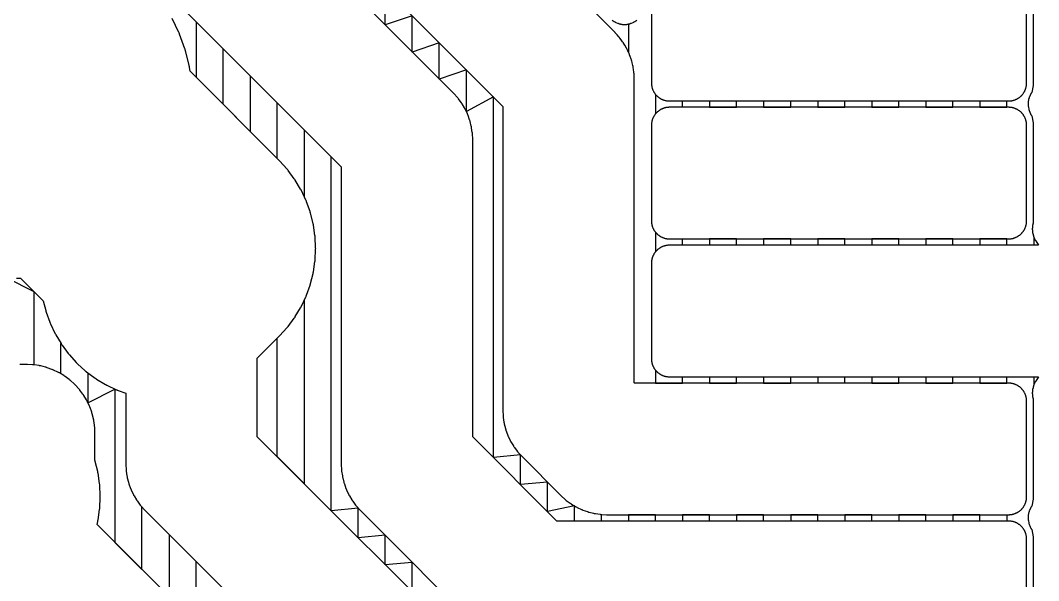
# Model space of a CAD drawing. Header units: metres. Extents: x 141.4 to 191.3, y -114.8 to -61.9.
# Drawn here: x 167.848 to 172.652, y -79.544 to -76.903 of the extents above; entities that cross this region are included whole.
import ezdxf

# ---------------------------------------------------------------- set-up
doc = ezdxf.new("R2010")
doc.units = ezdxf.units.M

msp = doc.modelspace()

# ---------------------------------------------------------------- linework, layer by layer
for points in [[(167.7243, -74.909), (170.1239, -77.3086), (170.1239, -78.74), (170.1239, -78.7421), (170.124, -78.7442), (170.1251, -78.7662), (170.1252, -78.7683), (170.1254, -78.7704), (170.1256, -78.7725), (170.1259, -78.7745), (170.1291, -78.7964), (170.1295, -78.7984), (170.1298, -78.8005), (170.1303, -78.8025), (170.1308, -78.8046), (170.1361, -78.826), (170.1367, -78.828), (170.1372, -78.83), (170.1379, -78.832), (170.1385, -78.834), (170.146, -78.8548), (170.1467, -78.8567), (170.1475, -78.8587), (170.1483, -78.8606), (170.1492, -78.8625), (170.1586, -78.8825), (170.1595, -78.8843), (170.1605, -78.8862), (170.1615, -78.888), (170.1626, -78.8898), (170.1739, -78.9088), (170.175, -78.9105), (170.1762, -78.9123), (170.1773, -78.914), (170.1786, -78.9157), (170.1917, -78.9334), (170.193, -78.9351), (170.1943, -78.9367), (170.1956, -78.9383), (170.197, -78.9399), (170.2118, -78.9563), (170.2133, -78.9578), (170.2147, -78.9593), (170.3977, -79.1423), (170.3992, -79.1437), (170.4007, -79.1452), (170.4171, -79.16), (170.4187, -79.1614), (170.4203, -79.1627), (170.4219, -79.164), (170.4236, -79.1653), (170.4413, -79.1784), (170.443, -79.1797), (170.4447, -79.1808), (170.4465, -79.182), (170.4482, -79.1831), (170.4672, -79.1944), (170.469, -79.1955), (170.4708, -79.1965), (170.4727, -79.1975), (170.4745, -79.1984), (170.4945, -79.2078), (170.4964, -79.2087), (170.4983, -79.2095), (170.5003, -79.2103), (170.5022, -79.211), (170.523, -79.2185), (170.523, -79.2184), (170.5248, -79.2191), (170.5269, -79.2197), (170.5289, -79.2203), (170.531, -79.2209), (170.5524, -79.2262), (170.5545, -79.2267), (170.5565, -79.2272), (170.5586, -79.2275), (170.5606, -79.2279), (170.5825, -79.2311), (170.5845, -79.2314), (170.5866, -79.2316), (170.5887, -79.2318), (170.5908, -79.2319), (170.6128, -79.233), (170.6149, -79.2331), (170.617, -79.2331), (171.71, -79.2331), (171.7121, -79.2331), (171.7142, -79.233), (171.7144, -79.233), (172.51, -79.233), (172.5121, -79.233), (172.5142, -79.2329), (172.5163, -79.2328), (172.5183, -79.2326), (172.5204, -79.2324), (172.5225, -79.2321), (172.5245, -79.2317), (172.5266, -79.2314), (172.5286, -79.2309), (172.5307, -79.2305), (172.5327, -79.2299), (172.5347, -79.2293), (172.5367, -79.2287), (172.5386, -79.228), (172.5406, -79.2273), (172.5425, -79.2265), (172.5444, -79.2257), (172.5463, -79.2248), (172.5482, -79.2239), (172.5501, -79.223), (172.5519, -79.222), (172.5537, -79.2209), (172.5555, -79.2198), (172.5572, -79.2187), (172.5589, -79.2175), (172.5606, -79.2163), (172.5623, -79.215), (172.5639, -79.2137), (172.5655, -79.2124), (172.5671, -79.211), (172.5686, -79.2096), (172.5701, -79.2081), (172.5716, -79.2066), (172.573, -79.2051), (172.5744, -79.2035), (172.5757, -79.2019), (172.577, -79.2003), (172.5783, -79.1986), (172.5795, -79.1969), (172.5807, -79.1952), (172.5818, -79.1935), (172.5829, -79.1917), (172.584, -79.1899), (172.585, -79.1881), (172.5859, -79.1862), (172.5868, -79.1843), (172.5877, -79.1824), (172.5885, -79.1805), (172.5893, -79.1786), (172.59, -79.1766), (172.5907, -79.1747), (172.5913, -79.1727), (172.5919, -79.1707), (172.5925, -79.1687), (172.5929, -79.1666), (172.5934, -79.1646), (172.5937, -79.1625), (172.5941, -79.1605), (172.5944, -79.1584), (172.5946, -79.1563), (172.5948, -79.1543), (172.5949, -79.1522), (172.595, -79.1501), (172.595, -79.148), (172.595, -78.698), (172.595, -78.6959), (172.5949, -78.6938), (172.5948, -78.6917), (172.5946, -78.6897), (172.5944, -78.6876), (172.5941, -78.6855), (172.5937, -78.6835), (172.5934, -78.6814), (172.5929, -78.6794), (172.5925, -78.6773), (172.5919, -78.6753), (172.5913, -78.6733), (172.5907, -78.6713), (172.59, -78.6694), (172.5893, -78.6674), (172.5885, -78.6655), (172.5877, -78.6636), (172.5868, -78.6617), (172.5859, -78.6598), (172.585, -78.6579), (172.584, -78.6561), (172.5829, -78.6543), (172.5818, -78.6525), (172.5807, -78.6508), (172.5795, -78.6491), (172.5783, -78.6474), (172.577, -78.6457), (172.5757, -78.6441), (172.5744, -78.6425), (172.573, -78.6409), (172.5716, -78.6394), (172.5701, -78.6379), (172.5686, -78.6364), (172.5671, -78.635), (172.5655, -78.6336), (172.5639, -78.6323), (172.5623, -78.631), (172.5606, -78.6297), (172.5589, -78.6285), (172.5572, -78.6273), (172.5555, -78.6262), (172.5537, -78.6251), (172.5519, -78.624), (172.5501, -78.623), (172.5482, -78.6221), (172.5463, -78.6212), (172.5444, -78.6203), (172.5425, -78.6195), (172.5406, -78.6187), (172.5386, -78.618), (172.5367, -78.6173), (172.5347, -78.6167), (172.5327, -78.6161), (172.5307, -78.6155), (172.5286, -78.6151), (172.5266, -78.6146), (172.5245, -78.6143), (172.5225, -78.6139), (172.5204, -78.6136), (172.5183, -78.6134), (172.5163, -78.6132), (172.5142, -78.6131), (172.5121, -78.613), (172.51, -78.613), (171.7144, -78.613), (171.7142, -78.613), (171.7121, -78.6129), (171.71, -78.6129), (170.7455, -78.6129), (170.7441, -78.6115), (170.7441, -77.1801), (170.7441, -77.1798), (170.7441, -77.1779), (170.744, -77.176), (170.7435, -77.1663), (170.7429, -77.1539), (170.7428, -77.1521), (170.7427, -77.1503), (170.7425, -77.1484), (170.7421, -77.1456), (170.7408, -77.1369), (170.7389, -77.1237), (170.7385, -77.1217), (170.7382, -77.1197), (170.7377, -77.1176), (170.7372, -77.1156), (170.7343, -77.1039), (170.7319, -77.0941), (170.7315, -77.0926), (170.731, -77.091), (170.7303, -77.0886), (170.7295, -77.0862), (170.7247, -77.0727), (170.722, -77.0654), (170.7211, -77.063), (170.7204, -77.0612), (170.7196, -77.0594), (170.7188, -77.0576), (170.7133, -77.046), (170.7094, -77.0377), (170.7085, -77.0359), (170.7076, -77.0342), (170.7066, -77.0322), (170.7054, -77.0303), (170.6995, -77.0205), (170.6941, -77.0114), (170.6929, -77.0095), (170.6918, -77.0077), (170.6906, -77.0061), (170.6894, -77.0044), (170.6824, -76.995), (170.6763, -76.9867), (170.6751, -76.9852), (170.6739, -76.9837), (170.6725, -76.9819), (170.671, -76.9802), (170.6634, -76.9718), (170.6562, -76.9639), (170.6548, -76.9624), (170.6535, -76.961), (170.6533, -76.9609), (168.1906, -74.4982)], [(172.595, -79.798), (172.595, -79.348), (172.595, -79.3459), (172.5949, -79.3438), (172.5948, -79.3417), (172.5946, -79.3397), (172.5944, -79.3376), (172.5941, -79.3355), (172.5937, -79.3335), (172.5934, -79.3314), (172.5929, -79.3294), (172.5925, -79.3273), (172.5919, -79.3253), (172.5913, -79.3233), (172.5907, -79.3213), (172.59, -79.3194), (172.5893, -79.3174), (172.5885, -79.3155), (172.5877, -79.3136), (172.5868, -79.3117), (172.5859, -79.3098), (172.585, -79.3079), (172.584, -79.3061), (172.5829, -79.3043), (172.5818, -79.3025), (172.5807, -79.3008), (172.5795, -79.2991), (172.5783, -79.2974), (172.577, -79.2957), (172.5757, -79.2941), (172.5744, -79.2925), (172.573, -79.2909), (172.5716, -79.2894), (172.5701, -79.2879), (172.5686, -79.2864), (172.5671, -79.285), (172.5655, -79.2836), (172.5639, -79.2823), (172.5623, -79.281), (172.5606, -79.2797), (172.5589, -79.2785), (172.5572, -79.2773), (172.5555, -79.2762), (172.5537, -79.2751), (172.5519, -79.274), (172.5501, -79.273), (172.5482, -79.2721), (172.5463, -79.2712), (172.5444, -79.2703), (172.5425, -79.2695), (172.5406, -79.2687), (172.5386, -79.268), (172.5367, -79.2673), (172.5347, -79.2667), (172.5327, -79.2661), (172.5307, -79.2655), (172.5286, -79.2651), (172.5266, -79.2646), (172.5245, -79.2643), (172.5225, -79.2639), (172.5204, -79.2636), (172.5183, -79.2634), (172.5163, -79.2632), (172.5142, -79.2631), (172.5121, -79.263), (172.51, -79.263), (171.7144, -79.263), (171.7142, -79.263), (171.7121, -79.2629), (171.71, -79.2629), (170.3795, -79.2629), (169.9821, -78.8655), (169.9821, -77.4658), (169.9821, -77.4637), (169.982, -77.4616), (169.9809, -77.4395), (169.9808, -77.4375), (169.9806, -77.4354), (169.9804, -77.4333), (169.9801, -77.4312), (169.9769, -77.4094), (169.9765, -77.4073), (169.9762, -77.4053), (169.9757, -77.4032), (169.9752, -77.4012), (169.9699, -77.3798), (169.9693, -77.3778), (169.9688, -77.3758), (169.9681, -77.3738), (169.9675, -77.3718), (169.96, -77.351), (169.9593, -77.349), (169.9585, -77.3471), (169.9577, -77.3452), (169.9568, -77.3433), (169.9474, -77.3233), (169.9465, -77.3214), (169.9455, -77.3196), (169.9445, -77.3178), (169.9434, -77.316), (169.9321, -77.297), (169.931, -77.2952), (169.9298, -77.2935), (169.9287, -77.2918), (169.9274, -77.2901), (169.9143, -77.2723), (169.913, -77.2707), (169.9117, -77.269), (169.9104, -77.2674), (169.909, -77.2659), (169.8942, -77.2495), (169.8927, -77.248), (169.8913, -77.2465), (168.0299, -75.3851)], [(167.7881, -76.0204), (169.3619, -77.5942), (169.3619, -78.994), (169.3619, -78.9961), (169.362, -78.9982), (169.3631, -79.0202), (169.3632, -79.0223), (169.3634, -79.0244), (169.3636, -79.0265), (169.3639, -79.0285), (169.3671, -79.0504), (169.3675, -79.0524), (169.3678, -79.0545), (169.3683, -79.0565), (169.3688, -79.0586), (169.3741, -79.08), (169.3747, -79.082), (169.3752, -79.084), (169.3759, -79.086), (169.3765, -79.088), (169.384, -79.1088), (169.3847, -79.1107), (169.3855, -79.1127), (169.3863, -79.1146), (169.3872, -79.1165), (169.3966, -79.1365), (169.3975, -79.1383), (169.3985, -79.1402), (169.3995, -79.142), (169.4006, -79.1438), (169.4119, -79.1628), (169.413, -79.1645), (169.4142, -79.1663), (169.4153, -79.168), (169.4166, -79.1697), (169.4297, -79.1874), (169.431, -79.1891), (169.4323, -79.1907), (169.4336, -79.1923), (169.435, -79.1939), (169.4498, -79.2103), (169.4513, -79.2118), (169.4527, -79.2133), (170.0317, -79.7923)], [(170.462, -79.2629), (170.462, -79.1914), (170.3345, -79.218), (170.3345, -79.0791), (170.207, -79.0905), (170.207, -78.951), (170.0795, -78.963), (170.0795, -77.2642), (169.952, -77.3332), (169.952, -77.1367), (169.8245, -77.1798), (169.8245, -77.0092), (169.697, -77.0523), (169.697, -76.8817), (169.5695, -76.9248), (169.5695, -76.7542)], [(172.6255, -76.7366), (172.6255, -77.2094), (172.6188, -77.2431), (172.6179, -77.2444), (172.6168, -77.2461), (172.6157, -77.2479), (172.6146, -77.2497), (172.6136, -77.2516), (172.6127, -77.2534), (172.6117, -77.2553), (172.6109, -77.2572), (172.6101, -77.2591), (172.6083, -77.2632), (172.6076, -77.2652), (172.6068, -77.2671), (172.6062, -77.2691), (172.6055, -77.2711), (172.6049, -77.2731), (172.6044, -77.2751), (172.6039, -77.2771), (172.6035, -77.2792), (172.6031, -77.2812), (172.6028, -77.2833), (172.6025, -77.2854), (172.6023, -77.2874), (172.6021, -77.2895), (172.602, -77.2916), (172.6019, -77.2937), (172.6019, -77.2958), (172.6019, -77.2978), (172.602, -77.2999), (172.6021, -77.302), (172.6023, -77.3041), (172.6025, -77.3062), (172.6028, -77.3082), (172.6031, -77.3103), (172.6035, -77.3123), (172.6052, -77.321), (172.6057, -77.323), (172.6061, -77.325), (172.6067, -77.3271), (172.6072, -77.3291), (172.6079, -77.331), (172.6086, -77.333), (172.6093, -77.335), (172.6101, -77.3369), (172.6109, -77.3388), (172.6117, -77.3407), (172.6127, -77.3426), (172.6136, -77.3445), (172.6146, -77.3463), (172.6157, -77.3481), (172.6168, -77.3499), (172.6179, -77.3516), (172.6188, -77.3529), (172.6255, -77.3866), (172.6255, -77.8594), (172.6234, -77.8699), (172.623, -77.8719), (172.6227, -77.874), (172.6224, -77.876), (172.6222, -77.8781), (172.622, -77.8802), (172.6219, -77.8823), (172.6218, -77.8844), (172.6218, -77.8865), (172.6218, -77.8885), (172.6219, -77.8906), (172.622, -77.8927), (172.6222, -77.8948), (172.6224, -77.8969), (172.6227, -77.8989), (172.623, -77.901), (172.6234, -77.903), (172.6251, -77.9117), (172.6256, -77.9137), (172.626, -77.9157), (172.6266, -77.9178), (172.6272, -77.9198), (172.6278, -77.9217), (172.6285, -77.9237), (172.6292, -77.9257), (172.63, -77.9276), (172.6308, -77.9295), (172.6317, -77.9314), (172.6326, -77.9333), (172.6335, -77.9352), (172.6345, -77.937), (172.6356, -77.9388), (172.6367, -77.9406), (172.6378, -77.9423), (172.6516, -77.9629), (171.71, -77.9629), (171.7079, -77.9629), (171.7058, -77.963), (171.7056, -77.963), (170.91, -77.963), (170.9079, -77.963), (170.9058, -77.9631), (170.9037, -77.9632), (170.9017, -77.9634), (170.8996, -77.9636), (170.8975, -77.9639), (170.8955, -77.9643), (170.8934, -77.9646), (170.8914, -77.9651), (170.8893, -77.9655), (170.8873, -77.9661), (170.8853, -77.9667), (170.8833, -77.9673), (170.8814, -77.968), (170.8794, -77.9687), (170.8775, -77.9695), (170.8756, -77.9703), (170.8737, -77.9712), (170.8718, -77.9721), (170.8699, -77.973), (170.8681, -77.974), (170.8663, -77.9751), (170.8645, -77.9762), (170.8628, -77.9773), (170.8611, -77.9785), (170.8594, -77.9797), (170.8577, -77.981), (170.8561, -77.9823), (170.8545, -77.9836), (170.8529, -77.985), (170.8514, -77.9864), (170.8499, -77.9879), (170.8484, -77.9894), (170.847, -77.9909), (170.8456, -77.9925), (170.8443, -77.9941), (170.843, -77.9957), (170.8417, -77.9974), (170.8405, -77.9991), (170.8393, -78.0008), (170.8382, -78.0025), (170.8371, -78.0043), (170.836, -78.0061), (170.835, -78.0079), (170.8341, -78.0098), (170.8332, -78.0117), (170.8323, -78.0136), (170.8315, -78.0155), (170.8307, -78.0174), (170.83, -78.0194), (170.8293, -78.0213), (170.8287, -78.0233), (170.8281, -78.0253), (170.8275, -78.0273), (170.8271, -78.0294), (170.8266, -78.0314), (170.8263, -78.0335), (170.8259, -78.0355), (170.8256, -78.0376), (170.8254, -78.0397), (170.8252, -78.0417), (170.8251, -78.0438), (170.825, -78.0459), (170.825, -78.048), (170.825, -78.498), (170.825, -78.5001), (170.8251, -78.5022), (170.8252, -78.5043), (170.8254, -78.5063), (170.8256, -78.5084), (170.8259, -78.5105), (170.8263, -78.5125), (170.8266, -78.5146), (170.8271, -78.5166), (170.8275, -78.5187), (170.8281, -78.5207), (170.8287, -78.5227), (170.8293, -78.5247), (170.83, -78.5266), (170.8307, -78.5286), (170.8315, -78.5305), (170.8323, -78.5324), (170.8332, -78.5343), (170.8341, -78.5362), (170.835, -78.5381), (170.836, -78.5399), (170.8371, -78.5417), (170.8382, -78.5435), (170.8393, -78.5452), (170.8405, -78.5469), (170.8417, -78.5486), (170.843, -78.5503), (170.8443, -78.5519), (170.8456, -78.5535), (170.847, -78.5551), (170.8484, -78.5566), (170.8499, -78.5581), (170.8514, -78.5596), (170.8529, -78.561), (170.8545, -78.5624), (170.8561, -78.5637), (170.8577, -78.565), (170.8594, -78.5663), (170.8611, -78.5675), (170.8628, -78.5687), (170.8645, -78.5698), (170.8663, -78.5709), (170.8681, -78.572), (170.8699, -78.573), (170.8718, -78.5739), (170.8737, -78.5748), (170.8756, -78.5757), (170.8775, -78.5765), (170.8794, -78.5773), (170.8814, -78.578), (170.8833, -78.5787), (170.8853, -78.5793), (170.8873, -78.5799), (170.8893, -78.5805), (170.8914, -78.5809), (170.8934, -78.5814), (170.8955, -78.5817), (170.8975, -78.5821), (170.8996, -78.5824), (170.9017, -78.5826), (170.9037, -78.5828), (170.9058, -78.5829), (170.9079, -78.583), (170.91, -78.583), (171.7056, -78.583), (171.7058, -78.583), (171.7079, -78.5831), (171.71, -78.5831), (172.6516, -78.5831), (172.6378, -78.6037), (172.6367, -78.6054), (172.6356, -78.6072), (172.6345, -78.609), (172.6335, -78.6108), (172.6326, -78.6127), (172.6317, -78.6146), (172.6308, -78.6165), (172.63, -78.6184), (172.6292, -78.6203), (172.6285, -78.6223), (172.6278, -78.6243), (172.6272, -78.6262), (172.6266, -78.6282), (172.626, -78.6303), (172.6256, -78.6323), (172.6251, -78.6343), (172.6234, -78.643), (172.623, -78.645), (172.6227, -78.6471), (172.6224, -78.6491), (172.6222, -78.6512), (172.622, -78.6533), (172.6219, -78.6554), (172.6218, -78.6575), (172.6218, -78.6595), (172.6218, -78.6616), (172.6219, -78.6637), (172.622, -78.6658), (172.6222, -78.6679), (172.6224, -78.67), (172.6227, -78.672), (172.623, -78.6741), (172.6234, -78.6761), (172.6255, -78.6866), (172.6255, -79.1594), (172.6188, -79.1931), (172.6179, -79.1944), (172.6168, -79.1961), (172.6157, -79.1979), (172.6146, -79.1997), (172.6136, -79.2016), (172.6127, -79.2034), (172.6117, -79.2053), (172.6109, -79.2072), (172.6101, -79.2091), (172.6083, -79.2132), (172.6076, -79.2152), (172.6068, -79.2171), (172.6062, -79.2191), (172.6055, -79.2211), (172.6049, -79.2231), (172.6044, -79.2251), (172.6039, -79.2271), (172.6035, -79.2292), (172.6031, -79.2312), (172.6028, -79.2333), (172.6025, -79.2354), (172.6023, -79.2374), (172.6021, -79.2395), (172.602, -79.2416), (172.6019, -79.2437), (172.6019, -79.2458), (172.6019, -79.2478), (172.602, -79.2499), (172.6021, -79.252), (172.6023, -79.2541), (172.6025, -79.2562), (172.6028, -79.2582), (172.6031, -79.2603), (172.6035, -79.2623), (172.6052, -79.271), (172.6057, -79.273), (172.6061, -79.275), (172.6067, -79.2771), (172.6072, -79.2791), (172.6079, -79.281), (172.6086, -79.283), (172.6093, -79.285), (172.6101, -79.2869), (172.6109, -79.2888), (172.6117, -79.2907), (172.6127, -79.2926), (172.6136, -79.2945), (172.6146, -79.2963), (172.6157, -79.2981), (172.6168, -79.2999), (172.6179, -79.3016), (172.6188, -79.3029), (172.6255, -79.3366), (172.6255, -79.8094)], [(170.825, -76.748), (170.825, -77.198), (170.825, -77.2001), (170.8251, -77.2022), (170.8252, -77.2043), (170.8254, -77.2063), (170.8256, -77.2084), (170.8259, -77.2105), (170.8263, -77.2125), (170.8266, -77.2146), (170.8271, -77.2166), (170.8275, -77.2187), (170.8281, -77.2207), (170.8287, -77.2227), (170.8293, -77.2247), (170.83, -77.2266), (170.8307, -77.2286), (170.8315, -77.2305), (170.8323, -77.2324), (170.8332, -77.2343), (170.8341, -77.2362), (170.835, -77.2381), (170.836, -77.2399), (170.8371, -77.2417), (170.8382, -77.2435), (170.8393, -77.2452), (170.8405, -77.2469), (170.8417, -77.2486), (170.843, -77.2503), (170.8443, -77.2519), (170.8456, -77.2535), (170.847, -77.2551), (170.8484, -77.2566), (170.8499, -77.2581), (170.8514, -77.2596), (170.8529, -77.261), (170.8545, -77.2624), (170.8561, -77.2637), (170.8577, -77.265), (170.8594, -77.2663), (170.8611, -77.2675), (170.8628, -77.2687), (170.8645, -77.2698), (170.8663, -77.2709), (170.8681, -77.272), (170.8699, -77.273), (170.8718, -77.2739), (170.8737, -77.2748), (170.8756, -77.2757), (170.8775, -77.2765), (170.8794, -77.2773), (170.8814, -77.278), (170.8833, -77.2787), (170.8853, -77.2793), (170.8873, -77.2799), (170.8893, -77.2805), (170.8914, -77.2809), (170.8934, -77.2814), (170.8955, -77.2817), (170.8975, -77.2821), (170.8996, -77.2824), (170.9017, -77.2826), (170.9037, -77.2828), (170.9058, -77.2829), (170.9079, -77.283), (170.91, -77.283), (172.51, -77.283), (172.5121, -77.283), (172.5142, -77.2829), (172.5163, -77.2828), (172.5183, -77.2826), (172.5204, -77.2824), (172.5225, -77.2821), (172.5245, -77.2817), (172.5266, -77.2814), (172.5286, -77.2809), (172.5307, -77.2805), (172.5327, -77.2799), (172.5347, -77.2793), (172.5367, -77.2787), (172.5386, -77.278), (172.5406, -77.2773), (172.5425, -77.2765), (172.5444, -77.2757), (172.5463, -77.2748), (172.5482, -77.2739), (172.5501, -77.273), (172.5519, -77.272), (172.5537, -77.2709), (172.5555, -77.2698), (172.5572, -77.2687), (172.5589, -77.2675), (172.5606, -77.2663), (172.5623, -77.265), (172.5639, -77.2637), (172.5655, -77.2624), (172.5671, -77.261), (172.5686, -77.2596), (172.5701, -77.2581), (172.5716, -77.2566), (172.573, -77.2551), (172.5744, -77.2535), (172.5757, -77.2519), (172.577, -77.2503), (172.5783, -77.2486), (172.5795, -77.2469), (172.5807, -77.2452), (172.5818, -77.2435), (172.5829, -77.2417), (172.584, -77.2399), (172.585, -77.2381), (172.5859, -77.2362), (172.5868, -77.2343), (172.5877, -77.2324), (172.5885, -77.2305), (172.5893, -77.2286), (172.59, -77.2266), (172.5907, -77.2247), (172.5913, -77.2227), (172.5919, -77.2207), (172.5925, -77.2187), (172.5929, -77.2166), (172.5934, -77.2146), (172.5937, -77.2125), (172.5941, -77.2105), (172.5944, -77.2084), (172.5946, -77.2063), (172.5948, -77.2043), (172.5949, -77.2022), (172.595, -77.2001), (172.595, -77.198), (172.595, -76.748)], [(170.0135, -79.9129), (168.9661, -78.8655), (168.9661, -78.4956), (169.0698, -78.3918), (169.0713, -78.3903), (169.0727, -78.3888), (169.1057, -78.3524), (169.1071, -78.3509), (169.1084, -78.3493), (169.1097, -78.3476), (169.111, -78.346), (169.1402, -78.3066), (169.1414, -78.3049), (169.1426, -78.3031), (169.1438, -78.3014), (169.1448, -78.2996), (169.1701, -78.2575), (169.1711, -78.2557), (169.1721, -78.2539), (169.1731, -78.252), (169.174, -78.2502), (169.195, -78.2058), (169.1959, -78.2039), (169.1967, -78.202), (169.1975, -78.2), (169.1982, -78.1981), (169.2147, -78.1519), (169.2147, -78.1519), (169.2148, -78.1517), (169.2155, -78.1498), (169.2161, -78.1478), (169.2166, -78.1458), (169.2172, -78.1439), (169.2291, -78.0962), (169.2296, -78.0942), (169.23, -78.0922), (169.2304, -78.0901), (169.2307, -78.0881), (169.2379, -78.0395), (169.2382, -78.0374), (169.2384, -78.0354), (169.2386, -78.0333), (169.2387, -78.0312), (169.2411, -77.9822), (169.2412, -77.9801), (169.2413, -77.978), (169.2412, -77.9759), (169.2411, -77.9738), (169.2387, -77.9248), (169.2386, -77.9227), (169.2384, -77.9206), (169.2382, -77.9186), (169.2379, -77.9165), (169.2307, -77.8679), (169.2304, -77.8659), (169.23, -77.8638), (169.2296, -77.8618), (169.2291, -77.8598), (169.2172, -77.8121), (169.2166, -77.8101), (169.216, -77.8081), (169.2154, -77.8061), (169.2147, -77.8041), (169.1982, -77.7579), (169.1975, -77.756), (169.1967, -77.754), (169.1959, -77.7521), (169.195, -77.7502), (169.174, -77.7058), (169.1731, -77.704), (169.1721, -77.7021), (169.1711, -77.7003), (169.1701, -77.6985), (169.1448, -77.6564), (169.1438, -77.6546), (169.1426, -77.6529), (169.1414, -77.6511), (169.1402, -77.6494), (169.111, -77.61), (169.1097, -77.6084), (169.1084, -77.6067), (169.1071, -77.6051), (169.1057, -77.6036), (169.0727, -77.5672), (169.0713, -77.5657), (169.0698, -77.5642), (168.649, -77.1433), (168.6462, -77.1247), (168.6459, -77.1226), (168.6455, -77.1205), (168.6451, -77.1185), (168.6446, -77.1165), (168.6267, -77.0451), (168.6262, -77.0431), (168.6256, -77.0411), (168.625, -77.0391), (168.6243, -77.0371), (168.5995, -76.9678), (168.5988, -76.9658), (168.598, -76.9639), (168.5972, -76.962), (168.5963, -76.9601), (168.5648, -76.8936)], [(169.0595, -77.5539), (169.0595, -77.2919), (168.932, -77.1644), (168.932, -77.4264), (168.8045, -77.2989), (168.8045, -77.0369), (168.677, -76.9094), (168.677, -77.1714)], [(170.6392, -76.9025), (170.6409, -76.9037), (170.6426, -76.9049), (170.6444, -76.9061), (170.6462, -76.9072), (170.648, -76.9082), (170.6498, -76.9092), (170.6517, -76.9102), (170.6535, -76.9111), (170.6554, -76.912), (170.6573, -76.9128), (170.6655, -76.9162), (170.6674, -76.9169), (170.6694, -76.9177), (170.6713, -76.9183), (170.6733, -76.919), (170.6753, -76.9195), (170.6773, -76.9201), (170.6794, -76.9206), (170.6814, -76.921), (170.6835, -76.9214), (170.6855, -76.9217), (170.6876, -76.922), (170.6897, -76.9222), (170.6917, -76.9224), (170.6938, -76.9225), (170.6959, -76.9226), (170.698, -76.9226), (170.7001, -76.9226), (170.7022, -76.9225), (170.7043, -76.9224), (170.7063, -76.9222), (170.7084, -76.922), (170.7105, -76.9217), (170.7125, -76.9214), (170.7146, -76.921), (170.7166, -76.9206), (170.7187, -76.9201), (170.7207, -76.9195), (170.7227, -76.919), (170.7247, -76.9183), (170.7266, -76.9177), (170.7286, -76.9169), (170.7305, -76.9162), (170.7387, -76.9128), (170.7406, -76.912), (170.7425, -76.9111), (170.7443, -76.9102), (170.7462, -76.9092), (170.748, -76.9082), (170.7498, -76.9072), (170.7516, -76.9061), (170.7534, -76.9049), (170.7551, -76.9037), (170.7568, -76.9025)], [(170.717, -76.9205), (170.717, -77.0539)], [(170.8445, -77.2522), (170.8445, -77.3438)], [(170.972, -77.313), (170.972, -77.283), (171.0995, -77.283), (171.0995, -77.313), (171.227, -77.313), (171.227, -77.283), (171.3545, -77.283), (171.3545, -77.313), (171.482, -77.313), (171.482, -77.283), (171.6095, -77.283), (171.6095, -77.313), (171.737, -77.313), (171.737, -77.283), (171.8645, -77.283), (171.8645, -77.313), (171.992, -77.313), (171.992, -77.283), (172.1195, -77.283), (172.1195, -77.313), (172.247, -77.313), (172.247, -77.283), (172.3745, -77.283), (172.3745, -77.313), (172.502, -77.313), (172.502, -77.283)], [(170.825, -77.848), (170.825, -77.8501), (170.8251, -77.8522), (170.8252, -77.8543), (170.8254, -77.8563), (170.8256, -77.8584), (170.8259, -77.8605), (170.8263, -77.8625), (170.8266, -77.8646), (170.8271, -77.8666), (170.8275, -77.8687), (170.8281, -77.8707), (170.8287, -77.8727), (170.8293, -77.8747), (170.83, -77.8766), (170.8307, -77.8786), (170.8315, -77.8805), (170.8323, -77.8824), (170.8332, -77.8843), (170.8341, -77.8862), (170.835, -77.8881), (170.836, -77.8899), (170.8371, -77.8917), (170.8382, -77.8935), (170.8393, -77.8952), (170.8405, -77.8969), (170.8417, -77.8986), (170.843, -77.9003), (170.8443, -77.9019), (170.8456, -77.9035), (170.847, -77.9051), (170.8484, -77.9066), (170.8499, -77.9081), (170.8514, -77.9096), (170.8529, -77.911), (170.8545, -77.9124), (170.8561, -77.9137), (170.8577, -77.915), (170.8594, -77.9163), (170.8611, -77.9175), (170.8628, -77.9187), (170.8645, -77.9198), (170.8663, -77.9209), (170.8681, -77.922), (170.8699, -77.923), (170.8718, -77.9239), (170.8737, -77.9248), (170.8756, -77.9257), (170.8775, -77.9265), (170.8794, -77.9273), (170.8814, -77.928), (170.8833, -77.9287), (170.8853, -77.9293), (170.8873, -77.9299), (170.8893, -77.9305), (170.8914, -77.9309), (170.8934, -77.9314), (170.8955, -77.9317), (170.8975, -77.9321), (170.8996, -77.9324), (170.9017, -77.9326), (170.9037, -77.9328), (170.9058, -77.9329), (170.9079, -77.933), (170.91, -77.933), (172.51, -77.933), (172.5121, -77.933), (172.5142, -77.9329), (172.5163, -77.9328), (172.5183, -77.9326), (172.5204, -77.9324), (172.5225, -77.9321), (172.5245, -77.9317), (172.5266, -77.9314), (172.5286, -77.9309), (172.5307, -77.9305), (172.5327, -77.9299), (172.5347, -77.9293), (172.5367, -77.9287), (172.5386, -77.928), (172.5406, -77.9273), (172.5425, -77.9265), (172.5444, -77.9257), (172.5463, -77.9248), (172.5482, -77.9239), (172.5501, -77.923), (172.5519, -77.922), (172.5537, -77.9209), (172.5555, -77.9198), (172.5572, -77.9187), (172.5589, -77.9175), (172.5606, -77.9163), (172.5623, -77.915), (172.5639, -77.9137), (172.5655, -77.9124), (172.5671, -77.911), (172.5686, -77.9096), (172.5701, -77.9081), (172.5716, -77.9066), (172.573, -77.9051), (172.5744, -77.9035), (172.5757, -77.9019), (172.577, -77.9003), (172.5783, -77.8986), (172.5795, -77.8969), (172.5807, -77.8952), (172.5818, -77.8935), (172.5829, -77.8917), (172.584, -77.8899), (172.585, -77.8881), (172.5859, -77.8862), (172.5868, -77.8843), (172.5877, -77.8824), (172.5885, -77.8805), (172.5893, -77.8786), (172.59, -77.8766), (172.5907, -77.8747), (172.5913, -77.8727), (172.5919, -77.8707), (172.5925, -77.8687), (172.5929, -77.8666), (172.5934, -77.8646), (172.5937, -77.8625), (172.5941, -77.8605), (172.5944, -77.8584), (172.5946, -77.8563), (172.5948, -77.8543), (172.5949, -77.8522), (172.595, -77.8501), (172.595, -77.848), (172.595, -77.398), (172.595, -77.3959), (172.5949, -77.3938), (172.5948, -77.3917), (172.5946, -77.3897), (172.5944, -77.3876), (172.5941, -77.3855), (172.5937, -77.3835), (172.5934, -77.3814), (172.5929, -77.3794), (172.5925, -77.3773), (172.5919, -77.3753), (172.5913, -77.3733), (172.5907, -77.3713), (172.59, -77.3694), (172.5893, -77.3674), (172.5885, -77.3655), (172.5877, -77.3636), (172.5868, -77.3617), (172.5859, -77.3598), (172.585, -77.3579), (172.584, -77.3561), (172.5829, -77.3543), (172.5818, -77.3525), (172.5807, -77.3508), (172.5795, -77.3491), (172.5783, -77.3474), (172.577, -77.3457), (172.5757, -77.3441), (172.5744, -77.3425), (172.573, -77.3409), (172.5716, -77.3394), (172.5701, -77.3379), (172.5686, -77.3364), (172.5671, -77.335), (172.5655, -77.3336), (172.5639, -77.3323), (172.5623, -77.331), (172.5606, -77.3297), (172.5589, -77.3285), (172.5572, -77.3273), (172.5555, -77.3262), (172.5537, -77.3251), (172.5519, -77.324), (172.5501, -77.323), (172.5482, -77.3221), (172.5463, -77.3212), (172.5444, -77.3203), (172.5425, -77.3195), (172.5406, -77.3187), (172.5386, -77.318), (172.5367, -77.3173), (172.5347, -77.3167), (172.5327, -77.3161), (172.5307, -77.3155), (172.5286, -77.3151), (172.5266, -77.3146), (172.5245, -77.3143), (172.5225, -77.3139), (172.5204, -77.3136), (172.5183, -77.3134), (172.5163, -77.3132), (172.5142, -77.3131), (172.5121, -77.313), (172.51, -77.313), (170.91, -77.313), (170.9079, -77.313), (170.9058, -77.3131), (170.9037, -77.3132), (170.9017, -77.3134), (170.8996, -77.3136), (170.8975, -77.3139), (170.8955, -77.3143), (170.8934, -77.3146), (170.8914, -77.3151), (170.8893, -77.3155), (170.8873, -77.3161), (170.8853, -77.3167), (170.8833, -77.3173), (170.8814, -77.318), (170.8794, -77.3187), (170.8775, -77.3195), (170.8756, -77.3203), (170.8737, -77.3212), (170.8718, -77.3221), (170.8699, -77.323), (170.8681, -77.324), (170.8663, -77.3251), (170.8645, -77.3262), (170.8628, -77.3273), (170.8611, -77.3285), (170.8594, -77.3297), (170.8577, -77.331), (170.8561, -77.3323), (170.8545, -77.3336), (170.8529, -77.335), (170.8514, -77.3364), (170.8499, -77.3379), (170.8484, -77.3394), (170.847, -77.3409), (170.8456, -77.3425), (170.8443, -77.3441), (170.843, -77.3457), (170.8417, -77.3474), (170.8405, -77.3491), (170.8393, -77.3508), (170.8382, -77.3525), (170.8371, -77.3543), (170.836, -77.3561), (170.835, -77.3579), (170.8341, -77.3598), (170.8332, -77.3617), (170.8323, -77.3636), (170.8315, -77.3655), (170.8307, -77.3674), (170.83, -77.3694), (170.8293, -77.3713), (170.8287, -77.3733), (170.8281, -77.3753), (170.8275, -77.3773), (170.8271, -77.3794), (170.8266, -77.3814), (170.8263, -77.3835), (170.8259, -77.3855), (170.8256, -77.3876), (170.8254, -77.3897), (170.8252, -77.3917), (170.8251, -77.3938), (170.825, -77.3959), (170.825, -77.398), (170.825, -77.848)], [(169.952, -79.8515), (169.952, -79.7126), (169.8245, -79.724), (169.8245, -79.5851), (169.697, -79.5965), (169.697, -79.4576), (169.5695, -79.469), (169.5695, -79.3301), (169.442, -79.3415), (169.442, -79.2017), (169.3145, -79.214), (169.3145, -77.5469), (169.187, -77.4194), (169.187, -77.7334)], [(167.0195, -77.4945), (167.0195, -77.6994), (167.147, -77.7674), (167.147, -77.8269), (167.2745, -77.9088), (167.2745, -77.9544), (167.402, -78.0015), (167.402, -78.0819), (167.5295, -78.0631), (167.5295, -78.2094), (167.657, -78.1009), (167.657, -78.3369), (167.7845, -78.4644), (167.7845, -78.1165), (167.912, -78.1806), (167.912, -78.5269)], [(170.8445, -77.9022), (170.8445, -77.9938)], [(172.6295, -77.9266), (172.6295, -77.9629), (172.502, -77.9629), (172.502, -77.933), (172.3745, -77.933), (172.3745, -77.9629), (172.247, -77.9629), (172.247, -77.933), (172.1195, -77.933), (172.1195, -77.9629), (171.992, -77.9629), (171.992, -77.933), (171.8645, -77.933), (171.8645, -77.9629), (171.737, -77.9629), (171.737, -77.933), (171.6095, -77.933), (171.6095, -77.963), (171.482, -77.963), (171.482, -77.933), (171.3545, -77.933), (171.3545, -77.963), (171.227, -77.963), (171.227, -77.933), (171.0995, -77.933), (171.0995, -77.963), (170.972, -77.963), (170.972, -77.933)], [(167.8307, -78.1183), (167.8489, -78.1175), (167.9563, -78.2249), (167.9678, -78.2709), (167.9684, -78.2729), (167.969, -78.2749), (167.9696, -78.2769), (167.9703, -78.2789), (167.9868, -78.3251), (167.9875, -78.327), (167.9883, -78.329), (167.9891, -78.3309), (167.99, -78.3328), (168.011, -78.3772), (168.0119, -78.379), (168.0129, -78.3809), (168.0139, -78.3827), (168.0149, -78.3845), (168.0402, -78.4266), (168.0412, -78.4284), (168.0424, -78.4301), (168.0436, -78.4319), (168.0448, -78.4336), (168.074, -78.473), (168.0753, -78.4746), (168.0766, -78.4763), (168.0779, -78.4779), (168.0793, -78.4794), (168.1123, -78.5158), (168.1137, -78.5173), (168.1152, -78.5188), (168.1167, -78.5203), (168.1182, -78.5217), (168.1546, -78.5547), (168.1561, -78.5561), (168.1577, -78.5574), (168.1594, -78.5587), (168.161, -78.56), (168.2004, -78.5892), (168.2021, -78.5904), (168.2039, -78.5916), (168.2056, -78.5928), (168.2074, -78.5938), (168.2495, -78.6191), (168.2513, -78.6201), (168.2531, -78.6211), (168.255, -78.6221), (168.2568, -78.623), (168.3012, -78.644), (168.3031, -78.6449), (168.305, -78.6457), (168.307, -78.6465), (168.3089, -78.6472), (168.3459, -78.6604), (168.3459, -78.994), (168.3459, -78.9961), (168.346, -78.9982), (168.3471, -79.0202), (168.3472, -79.0223), (168.3474, -79.0244), (168.3476, -79.0265), (168.3479, -79.0285), (168.3511, -79.0504), (168.3515, -79.0524), (168.3518, -79.0545), (168.3523, -79.0565), (168.3528, -79.0586), (168.3581, -79.08), (168.3587, -79.082), (168.3592, -79.084), (168.3599, -79.086), (168.3605, -79.088), (168.368, -79.1088), (168.3687, -79.1107), (168.3695, -79.1127), (168.3703, -79.1146), (168.3712, -79.1165), (168.3806, -79.1365), (168.3815, -79.1383), (168.3825, -79.1402), (168.3835, -79.142), (168.3846, -79.1438), (168.3959, -79.1628), (168.397, -79.1645), (168.3982, -79.1663), (168.3993, -79.168), (168.4006, -79.1697), (168.4137, -79.1874), (168.415, -79.1891), (168.4163, -79.1907), (168.4176, -79.1923), (168.419, -79.1939), (168.4338, -79.2103), (168.4353, -79.2118), (168.4367, -79.2133), (169.6657, -80.4423)], [(169.187, -78.2226), (169.187, -79.0865), (169.0595, -78.959), (169.0595, -78.4021)], [(168.0395, -78.569), (168.0395, -78.4256)], [(169.494, -80.5629), (168.2098, -79.2788), (168.2131, -79.2657), (168.2136, -79.2637), (168.214, -79.2617), (168.2144, -79.2596), (168.2147, -79.2576), (168.2219, -79.209), (168.2222, -79.2069), (168.2224, -79.2049), (168.2226, -79.2028), (168.2227, -79.2007), (168.2251, -79.1517), (168.2252, -79.1496), (168.2253, -79.1475), (168.2252, -79.1454), (168.2251, -79.1433), (168.2227, -79.0943), (168.2226, -79.0922), (168.2224, -79.0901), (168.2222, -79.0881), (168.2219, -79.086), (168.2147, -79.0374), (168.2144, -79.0354), (168.214, -79.0333), (168.2136, -79.0313), (168.2131, -79.0293), (168.2012, -78.9816), (168.2006, -78.9796), (168.2, -78.9776), (168.2, -78.9775), (168.2, -78.8475), (168.2, -78.8454), (168.1999, -78.8433), (168.1988, -78.8201), (168.1986, -78.818), (168.1984, -78.8159), (168.1982, -78.8138), (168.1979, -78.8117), (168.1945, -78.7887), (168.1942, -78.7866), (168.1938, -78.7846), (168.1934, -78.7825), (168.1929, -78.7805), (168.1872, -78.7579), (168.1867, -78.7559), (168.1861, -78.7539), (168.1855, -78.7519), (168.1848, -78.7499), (168.177, -78.728), (168.1762, -78.726), (168.1755, -78.7241), (168.1746, -78.7222), (168.1738, -78.7203), (168.1638, -78.6992), (168.1629, -78.6973), (168.1619, -78.6955), (168.1609, -78.6936), (168.1599, -78.6918), (168.1479, -78.6719), (168.1468, -78.6701), (168.1456, -78.6683), (168.1445, -78.6666), (168.1432, -78.6649), (168.1294, -78.6462), (168.1281, -78.6445), (168.1268, -78.6429), (168.1255, -78.6413), (168.1241, -78.6397), (168.1084, -78.6225), (168.107, -78.621), (168.1055, -78.6195), (168.104, -78.618), (168.1025, -78.6166), (168.0853, -78.6009), (168.0837, -78.5995), (168.0821, -78.5982), (168.0805, -78.5969), (168.0788, -78.5956), (168.0601, -78.5818), (168.0584, -78.5805), (168.0567, -78.5794), (168.0549, -78.5782), (168.0531, -78.5771), (168.0332, -78.5651), (168.0314, -78.5641), (168.0295, -78.5631), (168.0277, -78.5621), (168.0258, -78.5612), (168.0047, -78.5512), (168.0028, -78.5504), (168.0009, -78.5495), (167.999, -78.5488), (167.997, -78.548), (167.9751, -78.5402), (167.9751, -78.5402), (167.9733, -78.5396), (167.9712, -78.5389), (167.9692, -78.5383), (167.9671, -78.5378), (167.9445, -78.5321), (167.9425, -78.5316), (167.9404, -78.5312), (167.9384, -78.5308), (167.9363, -78.5305), (167.9133, -78.5271), (167.9112, -78.5268), (167.9091, -78.5266), (167.907, -78.5264), (167.9049, -78.5262), (167.8817, -78.5251), (167.8796, -78.525), (167.8775, -78.525), (167.8452, -78.525)], [(168.167, -78.5645), (168.167, -78.7061), (168.2945, -78.6409), (168.2945, -79.3635), (168.422, -79.491), (168.422, -79.1973)], [(170.8445, -78.5522), (170.8445, -78.6129), (170.972, -78.6129), (170.972, -78.583), (171.0995, -78.583), (171.0995, -78.6129), (171.227, -78.6129), (171.227, -78.583), (171.3545, -78.583), (171.3545, -78.6129), (171.482, -78.6129), (171.482, -78.583), (171.6095, -78.583), (171.6095, -78.6129)], [(171.737, -78.613), (171.737, -78.5831), (171.8645, -78.5831), (171.8645, -78.613), (171.992, -78.613), (171.992, -78.5831), (172.1195, -78.5831), (172.1195, -78.613), (172.247, -78.613), (172.247, -78.5831), (172.3745, -78.5831), (172.3745, -78.613), (172.502, -78.613), (172.502, -78.5831), (172.6295, -78.5831), (172.6295, -78.6194)], [(171.6095, -79.2629), (171.6095, -79.2331), (171.482, -79.2331), (171.482, -79.2629), (171.3545, -79.2629), (171.3545, -79.2331), (171.227, -79.2331), (171.227, -79.2629), (171.0995, -79.2629), (171.0995, -79.2331), (170.972, -79.2331), (170.972, -79.2629), (170.8445, -79.2629), (170.8445, -79.2331), (170.717, -79.2331), (170.717, -79.2629), (170.5895, -79.2629), (170.5895, -79.2319)], [(172.502, -79.233), (172.502, -79.263), (172.3745, -79.263), (172.3745, -79.233), (172.247, -79.233), (172.247, -79.263), (172.1195, -79.263), (172.1195, -79.233), (171.992, -79.233), (171.992, -79.263), (171.8645, -79.263), (171.8645, -79.233), (171.737, -79.233), (171.737, -79.263)], [(168.5495, -79.3261), (168.5495, -79.6185), (168.677, -79.746), (168.677, -79.4536), (168.8045, -79.5811), (168.8045, -79.8735), (168.932, -80.001), (168.932, -79.7086), (169.0595, -79.8361), (169.0595, -80.1285), (169.187, -80.256), (169.187, -79.9636), (169.3145, -80.0911), (169.3145, -80.3835), (169.442, -80.511), (169.442, -80.2186), (169.5695, -80.3461), (169.5695, -80.5629), (169.697, -80.5629), (169.697, -80.4694)]]:
    msp.add_lwpolyline(points)

doc.saveas('drawing.dxf')
